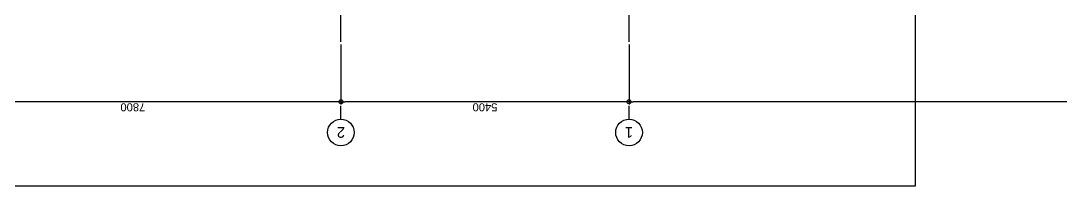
# Model space of a CAD drawing. Header units: millimetres. Extents: x 2519235 to 7246330, y 25937 to 201821.
# Drawn here: x 2842388 to 2861888, y 131780 to 134880 of the extents above; entities that cross this region are included whole.
import ezdxf
from ezdxf.enums import TextEntityAlignment as Align

# ---------------------------------------------------------------- set-up
doc = ezdxf.new("R2010")
doc.units = ezdxf.units.MM
doc.linetypes.add('TA_GL_005.00000', pattern=[13.75, 5, -1.25, 1.25, -1.25, 5])
for name, color, linetype in [('000 - 0_SYM_DWG_GRID-BUBBLE_MAIN_COLOR_1', 7, 'Continuous'), ('000 - 0_SYM_DWG_GRIDLINE_MAIN_COLOR_1', 7, 'Continuous'), ('000 - 0_SYM_DWG_GRIDLINE_MAIN_COLOR_251', 7, 'Continuous'), ('010 - ASPG_DIMS_NOM', 7, 'Continuous')]:
    doc.layers.add(name, color=color, linetype=linetype)
doc.styles.add('Arial', font='arial.ttf', dxfattribs={"height": 300})
doc.styles.add('FAMELINE_FOR_CKST', font='arial.ttf')
doc.styles.add('TA', font='', dxfattribs={"height": 4.5})
doc.styles.get('TA').set_extended_font_data('Cordia New')
doc.dimstyles.new('FAMELINE-CKST_C-C', dxfattribs={"dimtxt": 0.3, "dimasz": 0.15, "dimexe": 0.1, "dimexo": 0.1, "dimgap": 0.05, "dimtad": 1, "dimzin": 0, "dimdsep": 46, "dimtxsty": 'FAMELINE_FOR_CKST', "dimblk": 'ORIGIN', "dimblk1": 'ORIGIN', "dimblk2": 'ORIGIN', "dimsah": 1, "dimcen": 0.1, "dimdle": 0.1, "dimclrd": 7, "dimclre": 7, "dimclrt": 7, "dimadec": 0, "dimazin": 0, "dimtfac": 1, "dimtix": 1, "dimtmove": 2, "dimatfit": 3, "dimfxl": 1, "dimtolj": 1, "dimtzin": 0, "dimlwd": -1, "dimlwe": -1, "dimarcsym": 0})

# ---------------------------------------------------------------- blocks, each defined once
blk = doc.blocks.new('*U1938')
at = {"layer": '000 - 0_SYM_DWG_GRIDLINE_MAIN_COLOR_1', "color": 7}
blk.add_line((49, 0), (44, 0), dxfattribs=at)
blk.add_circle((54, 0), 5, dxfattribs=at)
at = {"layer": '000 - 0_SYM_DWG_GRIDLINE_MAIN_COLOR_251', "color": 7, "linetype": 'ByBlock', "ltscale": 5}
blk.add_line((20, 0), (-357, 0), dxfattribs=at)
at = {"layer": '000 - 0_SYM_DWG_GRIDLINE_MAIN_COLOR_251', "color": 7}
for p in [(-337, 0), (0, 0)]:
    blk.add_point(p, dxfattribs=at)
at = {"color": 7, "style": 'TA', "flags": 1}
blk.add_attdef('LOCATION', (6, -6), '', height=4.5, rotation=270, dxfattribs=at)
at = {"layer": '000 - 0_SYM_DWG_GRID-BUBBLE_MAIN_COLOR_1', "color": 7, "style": 'Arial'}
blk.add_attdef('GRID-HEAD', text='', height=4, rotation=270, dxfattribs=at).set_placement((54, 0), align=Align.MIDDLE_CENTER)
blk = doc.blocks.new('_Origin')
at = {"color": 7, "linetype": 'ByBlock', "lineweight": -2}
blk.add_line((0, 0), (-1, 0), dxfattribs=at)
blk.add_circle((0, 0), 0.5, dxfattribs=at)
blk = doc.blocks.new('*D1932')
at = {"layer": '010 - ASPG_DIMS_NOM', "color": 7, "transparency": 16777216}
for p, q in [((-18300, 1050), (-18300, 2175)), ((0, 1050), (0, 2175)), ((-18225, 2125), (-75, 2125))]:
    blk.add_line(p, q, dxfattribs=at)
at = {"layer": 'Defpoints', "color": 7, "transparency": 16777216}
for p in [(0, 2125), (-18300, 1000), (0, 1000)]:
    blk.add_point(p, dxfattribs=at)
at = {"layer": '010 - ASPG_DIMS_NOM', "color": 7, "transparency": 16777216, "xscale": 75, "yscale": 75, "zscale": 75, "rotation": 180}
blk.add_blockref('_Origin', (-18300, 2125), dxfattribs=at)
at = {"layer": '010 - ASPG_DIMS_NOM', "color": 7, "transparency": 16777216, "xscale": 75, "yscale": 75, "zscale": 75}
blk.add_blockref('_Origin', (0, 2125), dxfattribs=at)
at = {"layer": '010 - ASPG_DIMS_NOM', "color": 7, "transparency": 16777216, "insert": (-9150, 2227), "char_height": 150, "attachment_point": 5, "style": 'FAMELINE_FOR_CKST'}
blk.add_mtext('\\A1;18300', dxfattribs=at)
blk = doc.blocks.new('*D1933')
at = {"layer": '010 - ASPG_DIMS_NOM', "color": 7, "transparency": 16777216}
for p, q in [((0, 1050), (0, 2175)), ((5400, 1050), (5400, 2175)), ((75, 2125), (5325, 2125))]:
    blk.add_line(p, q, dxfattribs=at)
at = {"layer": 'Defpoints', "color": 7, "transparency": 16777216}
for p in [(5400, 2125), (0, 1000), (5400, 1000)]:
    blk.add_point(p, dxfattribs=at)
at = {"layer": '010 - ASPG_DIMS_NOM', "color": 7, "transparency": 16777216, "xscale": 75, "yscale": 75, "zscale": 75, "rotation": 180}
blk.add_blockref('_Origin', (0, 2125), dxfattribs=at)
at = {"layer": '010 - ASPG_DIMS_NOM', "color": 7, "transparency": 16777216, "xscale": 75, "yscale": 75, "zscale": 75}
blk.add_blockref('_Origin', (5400, 2125), dxfattribs=at)
at = {"layer": '010 - ASPG_DIMS_NOM', "color": 7, "transparency": 16777216, "insert": (2700, 2227), "char_height": 150, "attachment_point": 5, "style": 'FAMELINE_FOR_CKST'}
blk.add_mtext('\\A1;5400', dxfattribs=at)
blk = doc.blocks.new('*D1934')
at = {"layer": '010 - ASPG_DIMS_NOM', "color": 7, "transparency": 16777216}
for p, q in [((5400, 1050), (5400, 2175)), ((13200, 1050), (13200, 2175)), ((5475, 2125), (13125, 2125))]:
    blk.add_line(p, q, dxfattribs=at)
at = {"layer": 'Defpoints', "color": 7, "transparency": 16777216}
for p in [(13200, 2125), (5400, 1000), (13200, 1000)]:
    blk.add_point(p, dxfattribs=at)
at = {"layer": '010 - ASPG_DIMS_NOM', "color": 7, "transparency": 16777216, "xscale": 75, "yscale": 75, "zscale": 75, "rotation": 180}
blk.add_blockref('_Origin', (5400, 2125), dxfattribs=at)
at = {"layer": '010 - ASPG_DIMS_NOM', "color": 7, "transparency": 16777216, "xscale": 75, "yscale": 75, "zscale": 75}
blk.add_blockref('_Origin', (13200, 2125), dxfattribs=at)
at = {"layer": '010 - ASPG_DIMS_NOM', "color": 7, "transparency": 16777216, "insert": (9300, 2227), "char_height": 150, "attachment_point": 5, "style": 'FAMELINE_FOR_CKST'}
blk.add_mtext('\\A1;7800', dxfattribs=at)
blk = doc.blocks.new('W-1-PP17-ENT1_REV02_20260415-161303_PP17_ENT1_MAIN_DIMS_PL')
at = {"layer": '000 - 0_SYM_DWG_GRIDLINE_MAIN_COLOR_251', "color": 7, "linetype": 'TA_GL_005.00000', "xscale": 50.00000000000004, "yscale": 50.00000000000004, "zscale": 50.00000000000004, "rotation": 90}
for p, values in [((0, 0), {'GRID-HEAD': '1'}), ((5400, 0), {'GRID-HEAD': '2'})]:
    blk.add_blockref('*U1938', p, dxfattribs=at).add_auto_attribs(values)
at = {"layer": '010 - ASPG_DIMS_NOM', "color": 7}
for base, p1, p2, picture, middle in [((0, 2125), (-18300, 1000), (0, 1000), '*D1932', (-9150, 2226.6)), ((5400, 2125), (0, 1000), (5400, 1000), '*D1933', (2700, 2226.6)), ((13200, 2125), (5400, 1000), (13200, 1000), '*D1934', (9300, 2226.6))]:
    dim = blk.add_linear_dim(base=base, p1=p1, p2=p2, angle=180, dimstyle='FAMELINE-CKST_C-C', override={"dimscale": 500, "dimdec": 0, "dimlfac": 1, "dimclrd": 7, "dimclre": 7, "dimclrt": 7}, dxfattribs=at)
    dim.commit()
    dim.dimension.update_dxf_attribs({"geometry": picture, "text_midpoint": middle})
blk = doc.blocks.new('A$C6d15e31b')
at = {"color": 7}
blk.add_blockref('W-1-PP17-ENT1_REV02_20260415-161303_PP17_ENT1_MAIN_DIMS_PL', (0, 0), dxfattribs=at)

msp = doc.modelspace()

# ---------------------------------------------------------------- block references
at = {"color": 7, "rotation": 180}
msp.add_blockref('A$C6d15e31b', (2853787.508, 135487.092), dxfattribs=at)

# ---------------------------------------------------------------- next in the draw order: linework, layer by layer
at = {"layer": 'Defpoints', "color": 7}
msp.add_lwpolyline([(2859150.817, 131780.189), (2820458.799, 131780.189), (2820458.799, 153980.189), (2859150.817, 153980.189)], close=True, dxfattribs=at)

doc.saveas('drawing.dxf')
